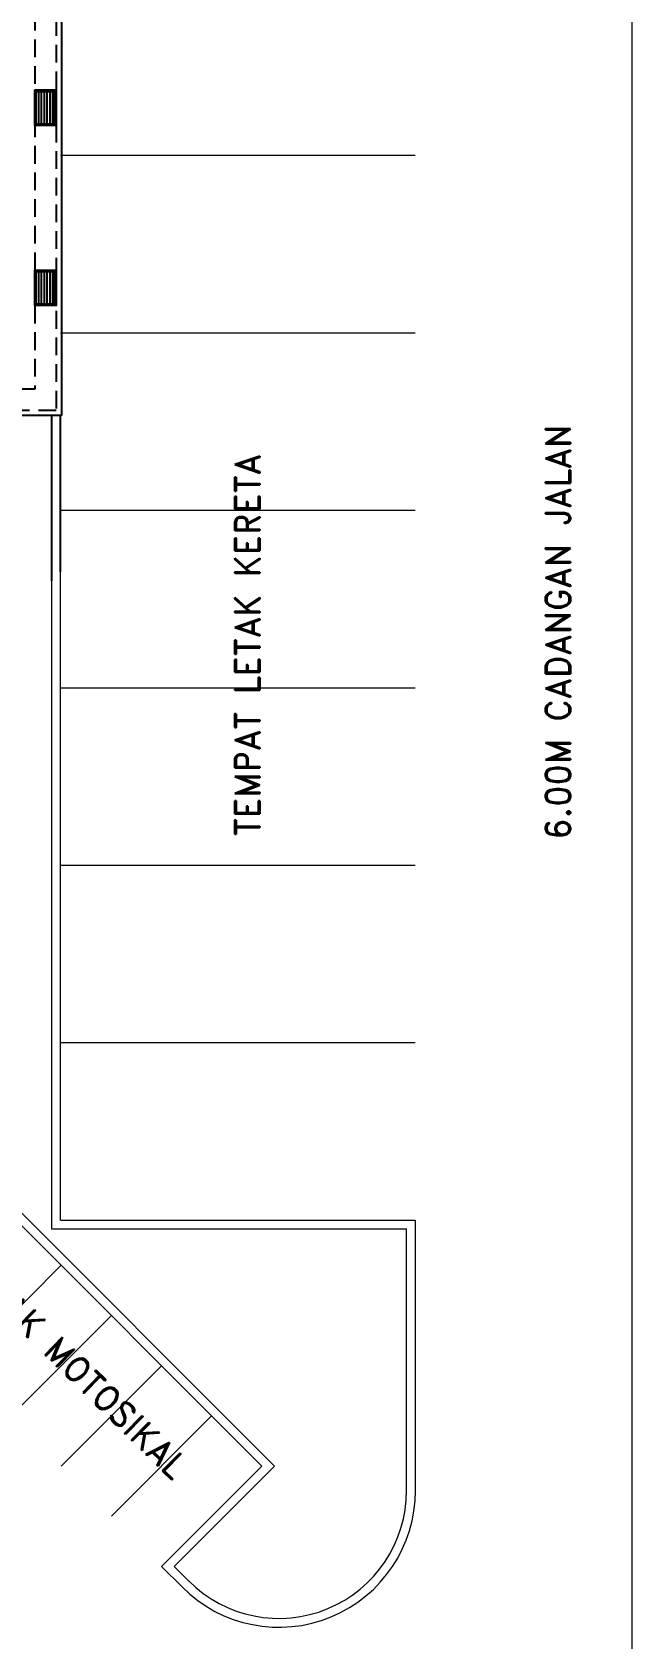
# Model space of a CAD drawing. Header units: inches. Extents: x 16928 to 514628, y -1471 to 241387.
# Drawn here: x 72101 to 80559, y 13653 to 36288 of the extents above; entities that cross this region are included whole.
import ezdxf
from ezdxf.enums import TextEntityAlignment as Align

# ---------------------------------------------------------------- set-up
doc = ezdxf.new("R2010")
doc.units = ezdxf.units.IN
doc.header["$MEASUREMENT"] = 0
doc.linetypes.add('DASHED2', pattern=[0.375, 0.25, -0.125])
for name, color, linetype in [('carpark', 8, 'Continuous'), ('drain', 8, 'Continuous'), ('kerb', 8, 'Continuous'), ('LW', 2, 'Continuous'), ('MSGRATING', 8, 'Continuous')]:
    doc.layers.add(name, color=color, linetype=linetype)
doc.layers.add('line', color=8, linetype='Continuous', lineweight=9)
doc.layers.add('t3', color=8, linetype='Continuous', lineweight=25)
doc.styles.add('VERDANA1000', font='romand.shx', dxfattribs={"height": 1000})

msp = doc.modelspace()

# ---------------------------------------------------------------- linework, layer by layer
at = {"layer": 'carpark', "linetype": 'Continuous', "lineweight": 0}
for p, q in [((72502, 34553), (77502, 34553)), ((72502, 32053), (77502, 32053)), ((72502, 29553), (77502, 29553)), ((72502, 27053), (77502, 27053)), ((72502, 24553), (77502, 24553)), ((72502, 22053), (77502, 22053)), ((71098, 17500), (72512, 18915)), ((71805, 16793), (73219, 18208)), ((72512, 16086), (73926, 17501)), ((73220, 15379), (74633, 16794))]:
    msp.add_line(p, q, dxfattribs=at)
at = {"layer": 'drain', "linetype": 'DASHED2', "ltscale": 1000}
for points in [[(55864, 60410), (66939, 60410), (66939, 57910), (70939, 57910), (70939, 42460), (68939, 42460), (68939, 39485), (72439, 39485), (72439, 30960), (70939, 30960), (70939, 23960), (45989, 23960), (45989, 34410)], [(55864, 60110), (66639, 60110), (66639, 57610), (70639, 57610), (70639, 42760), (68639, 42760), (68639, 39185), (72139, 39185), (72139, 31260), (70639, 31260), (70639, 24260), (46289, 24260), (46289, 34110)]]:
    msp.add_lwpolyline(points, dxfattribs=at)
at = {"layer": 'kerb'}
for p, q in [((72374, 30885), (72374, 28560)), ((72499, 30885), (72499, 28685))]:
    msp.add_line(p, q, dxfattribs=at)
at = {"layer": 'kerb', "linetype": 'Continuous', "lineweight": 0}
for p, q in [((72374, 30885), (72374, 19428)), ((72499, 30885), (72499, 19553)), ((75518, 16087), (69683, 21919)), ((75341, 16087), (69683, 21742)), ((72502, 19553), (77502, 19553)), ((77507, 15741), (77506, 19553)), ((72374, 19428), (77381, 19428)), ((77382, 15741), (77381, 19428)), ((73927, 14672), (75341, 16087)), ((74106, 14674), (75518, 16087)), ((74221, 14379), (73927, 14673)), ((74015, 14584), (74017, 14586)), ((74309, 14467), (74104, 14673))]:
    msp.add_line(p, q, dxfattribs=at)
for radius in [1925, 1800]:
    msp.add_arc((75582, 15741), radius, 225.0124, 0.0124, dxfattribs=at)
at = {"layer": 'line'}
msp.add_line((80559, 38270), (80559, 1372), dxfattribs=at)
at = {"layer": 'LW'}
for p, q in [((72514, 39560), (72514, 30885)), ((72514, 30885), (71014, 30885))]:
    msp.add_line(p, q, dxfattribs=at)
at = {"layer": 'MSGRATING'}
for p, q in [((72189, 35453), (72189, 34993)), ((72229, 35453), (72229, 34993)), ((72269, 35453), (72269, 34993)), ((72309, 35453), (72309, 34993)), ((72349, 35453), (72349, 34993)), ((72389, 35453), (72389, 34993)), ((72189, 32915), (72189, 32455)), ((72229, 32915), (72229, 32455)), ((72269, 32915), (72269, 32455)), ((72309, 32915), (72309, 32455)), ((72349, 32915), (72349, 32455)), ((72389, 32915), (72389, 32455))]:
    msp.add_line(p, q, dxfattribs=at)
for points in [[(72139, 35473), (72439, 35473), (72439, 34973), (72139, 34973)], [(72159, 35453), (72419, 35453), (72419, 34993), (72159, 34993)], [(72139, 32935), (72439, 32935), (72439, 32435), (72139, 32435)], [(72159, 32915), (72419, 32915), (72419, 32455), (72159, 32455)]]:
    msp.add_lwpolyline(points, close=True, dxfattribs=at)

# ---------------------------------------------------------------- texts
at = {"layer": 't3', "style": 'VERDANA1000'}
for s, rotation, p in [('6.00M CADANGAN JALAN', 90, (79517, 27835)), ('TEMPAT LETAK KERETA', 90, (75136, 27654)), ('TEMPAT LETAK MOTOSIKAL', 315.4481, (71985, 18192))]:
    msp.add_text(s, height=350, rotation=rotation, dxfattribs=at).set_placement(p, align=Align.MIDDLE_CENTER)

doc.saveas('drawing.dxf')
